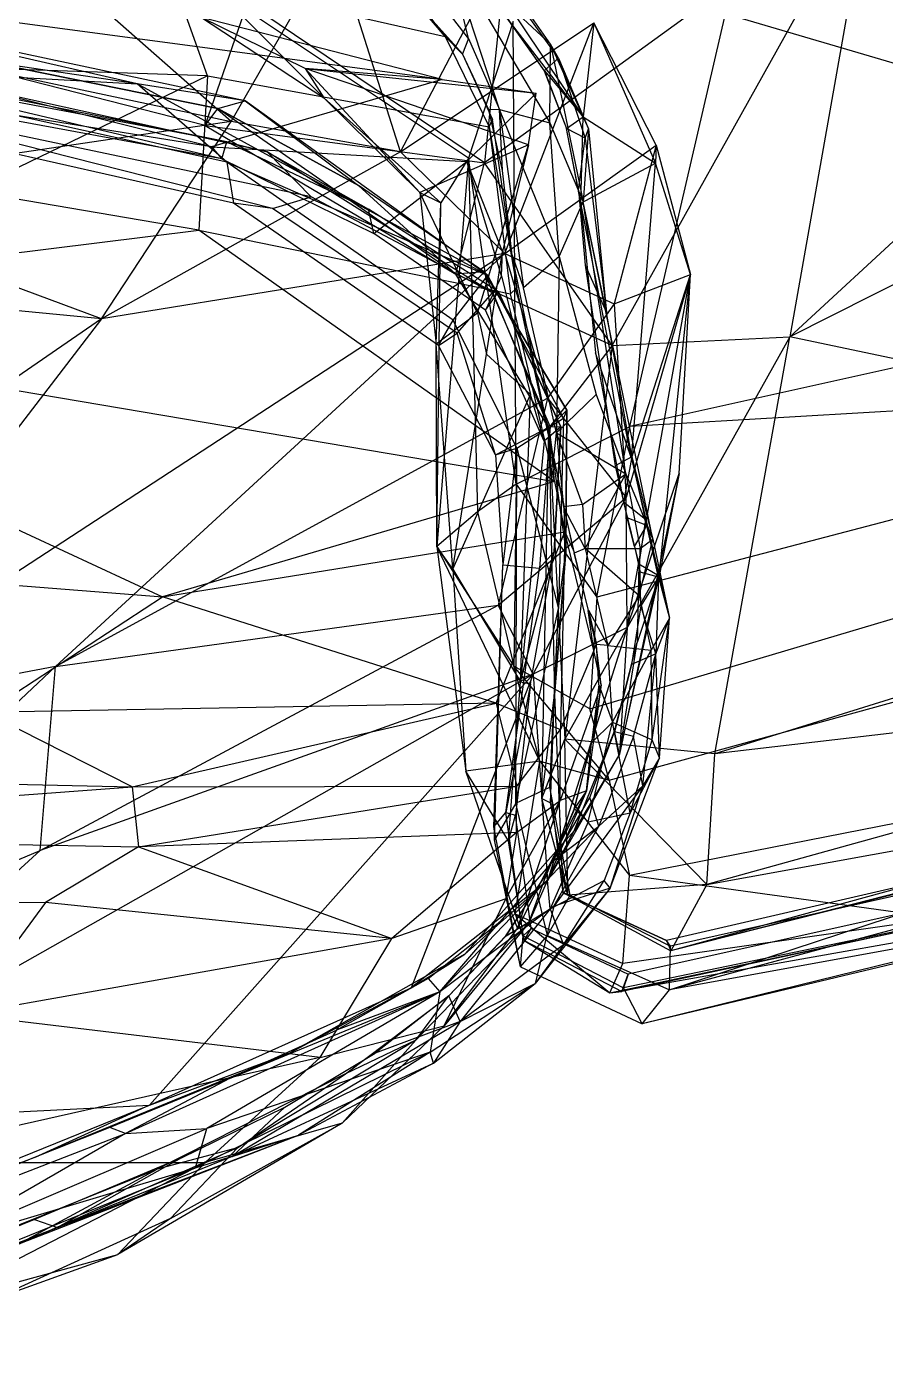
# Model space of a CAD drawing. Extents: x 11992 to 29481, y -6727 to 6811.
# Drawn here: x 17280.9 to 17325.6, y -2136.2 to -2067.1 of the extents above; entities that cross this region are included whole.
import ezdxf

# ---------------------------------------------------------------- set-up
doc = ezdxf.new("R2010")
doc.units = 0
doc.header["$MEASUREMENT"] = 0
doc.layers.get('0').update_dxf_attribs({"color": 8, "linetype": 'CONTINUOUS'})

msp = doc.modelspace()

# ---------------------------------------------------------------- linework, layer by layer
for p, q in [((17320.591, -2083.216, -1984.998), (17375.714, -2032.341, -1975.646)), ((17307.099, -2051.079, -1979.659), (17304.728, -2074.179, -1985.559)), ((17384.129, -2051.213, -1980.987), (17320.591, -2083.216, -1984.998)), ((17286.681, -2070.069, -1992.708), (17177.861, -2054.106, -1997.22)), ((17324.76, -2059.661, -1979.846), (17304.728, -2074.179, -1985.559)), ((17311.373, -2083.667, -1985.68), (17324.76, -2059.661, -1979.846)), ((17324.76, -2059.661, -1979.846), (17320.591, -2083.216, -1984.998)), ((17291.571, -2072.025, -2005.683), (17296.909, -2062.734, -2042.138)), ((17300.366, -2073.601, -2012.588), (17296.909, -2062.734, -2042.138)), ((17302.751, -2062.97, -2052.731), (17308.162, -2068.003, -2055.87)), ((17302.751, -2062.97, -2052.731), (17308.127, -2072.096, -2058.805)), ((17303.905, -2067.715, -2055.244), (17302.751, -2062.97, -2052.731)), ((17305.506, -2071.403, -2057.513), (17302.751, -2062.97, -2052.731)), ((17291.571, -2072.025, -2005.683), (17282.18, -2063.76, -2030.343)), ((17302.682, -2067.609, -2054.807), (17299.946, -2064.036, -2051.137)), ((17300.366, -2073.601, -2012.588), (17305.547, -2063.713, -2046.472)), ((17290.337, -2069.65, -2059.324), (17288.468, -2064.392, -2055.366)), ((17288.468, -2064.392, -2055.366), (17302.682, -2067.609, -2054.807)), ((17304.847, -2064.302, -2049.24), (17309.85, -2071.786, -2053.94)), ((17308.162, -2068.003, -2055.87), (17305.779, -2064.588, -2053.209)), ((17303.894, -2073.924, -2062.172), (17290.85, -2065.228, -2059.338)), ((17290.85, -2065.228, -2059.338), (17296.381, -2070.804, -2056.503)), ((17303.905, -2067.715, -2055.244), (17301.962, -2065.205, -2053.669)), ((17286.681, -2070.069, -1992.708), (17268.362, -2065.873, -1994.19)), ((17292.288, -2070.953, -1992.73), (17268.362, -2065.873, -1994.19)), ((17290.212, -2072.236, -1993.422), (17292.424, -2065.875, -1986.211)), ((17304.728, -2074.179, -1985.559), (17292.424, -2065.875, -1986.211)), ((17301.265, -2065.948, -2052.667), (17303.582, -2068.526, -2054.409)), ((17302.682, -2067.609, -2054.807), (17301.265, -2065.948, -2052.667)), ((17303.594, -2068.52, -2054.41), (17301.283, -2065.948, -2052.668)), ((17308.578, -2068.731, -2052.963), (17306.569, -2065.932, -2051.123)), ((17302.536, -2069.842, -2030.693), (17276.76, -2066.417, -2038.989)), ((17290.031, -2066.625, -2054.797), (17296.381, -2070.804, -2056.503)), ((17302.536, -2069.842, -2030.693), (17290.031, -2066.625, -2054.797)), ((17295.41, -2069.276, -2051.576), (17290.031, -2066.625, -2054.797)), ((17305.908, -2066.656, -2050.589), (17307.837, -2069.393, -2052.392)), ((17309.85, -2071.786, -2053.94), (17305.916, -2066.662, -2050.572)), ((17307.841, -2069.395, -2052.381), (17305.916, -2066.662, -2050.572)), ((17312.277, -2087.867, -2064.423), (17317.262, -2066.441, -2065.7)), ((17356.648, -2078.036, -2065.261), (17317.262, -2066.441, -2065.7)), ((17290.867, -2071.346, -1993.667), (17270.508, -2067.236, -1994.797)), ((17270.961, -2067.308, -1994.816), (17290.867, -2071.346, -1993.667)), ((17290.212, -2072.236, -1993.422), (17270.961, -2067.308, -1994.816)), ((17300.366, -2073.601, -2012.588), (17310.405, -2066.904, -2047.762)), ((17306.218, -2066.837, -2065.097), (17303.894, -2073.924, -2062.172)), ((17305.78, -2078.889, -2010.598), (17310.405, -2066.904, -2047.762)), ((17306.373, -2090.864, -2063.03), (17306.218, -2066.837, -2065.097)), ((17310.405, -2066.904, -2047.762), (17309.85, -2071.786, -2053.94)), ((17313.648, -2073.251, -2046), (17310.405, -2066.904, -2047.762)), ((17310.405, -2066.904, -2047.762), (17313.624, -2074.198, -2052.029)), ((17302.682, -2067.609, -2054.807), (17303.582, -2068.526, -2054.409)), ((17302.682, -2067.609, -2054.807), (17304.972, -2072.303, -2057.515)), ((17303.905, -2067.715, -2055.244), (17303.594, -2068.52, -2054.41)), ((17303.905, -2067.715, -2055.244), (17305.506, -2071.403, -2057.513)), ((17308.127, -2072.096, -2058.805), (17308.162, -2068.003, -2055.87)), ((17308.162, -2068.003, -2055.87), (17310.132, -2072.412, -2056.842)), ((17308.578, -2068.731, -2052.963), (17308.162, -2068.003, -2055.87)), ((17308.162, -2068.003, -2055.87), (17309.851, -2076.202, -2060.407)), ((17293.432, -2073.602, -1998.406), (17270.899, -2068.634, -2000.657)), ((17276.015, -2068.718, -2001.591), (17291.571, -2072.025, -2005.683)), ((17303.582, -2068.526, -2054.409), (17305.149, -2071.925, -2056.476)), ((17304.949, -2071.416, -2056.164), (17303.594, -2068.52, -2054.41)), ((17308.578, -2068.731, -2052.963), (17307.837, -2069.393, -2052.392)), ((17308.578, -2068.731, -2052.963), (17310.132, -2072.412, -2056.842)), ((17308.578, -2068.731, -2052.963), (17309.971, -2072.895, -2055.26)), ((17268.31, -2069.051, -1993.733), (17286.681, -2070.069, -1992.708)), ((17291.341, -2074.138, -1992.442), (17268.31, -2069.051, -1993.733)), ((17291.335, -2073.075, -1997.716), (17270.823, -2068.975, -1999.497)), ((17291.084, -2073.974, -1997.254), (17271.085, -2069.252, -1999.562)), ((17291.335, -2073.075, -1997.716), (17271.085, -2069.252, -1999.562)), ((17290.337, -2069.65, -2059.324), (17271.831, -2069.047, -2060.936)), ((17290.542, -2073.34, -2002.831), (17275, -2069.44, -2017.699)), ((17301.375, -2075.722, -2050.253), (17295.41, -2069.276, -2051.576)), ((17302.536, -2069.842, -2030.693), (17295.41, -2069.276, -2051.576)), ((17295.41, -2069.276, -2051.576), (17307.418, -2070.548, -2031.21)), ((17295.41, -2069.276, -2051.576), (17296.381, -2070.804, -2056.503)), ((17307.013, -2073.245, -2032.335), (17295.41, -2069.276, -2051.576)), ((17307.837, -2069.393, -2052.392), (17308.991, -2072.385, -2054.216)), ((17307.841, -2069.395, -2052.381), (17309.85, -2071.786, -2053.94)), ((17307.841, -2069.395, -2052.381), (17308.995, -2072.387, -2054.203)), ((17291.084, -2073.974, -1997.254), (17269.241, -2069.936, -2000.25)), ((17290.542, -2073.34, -2002.831), (17269.241, -2069.936, -2000.25)), ((17290.337, -2069.65, -2059.324), (17277.957, -2075.642, -2064.549)), ((17304.898, -2080.028, -1990.826), (17286.681, -2070.069, -1992.708)), ((17292.288, -2070.953, -1992.73), (17286.681, -2070.069, -1992.708)), ((17291.341, -2074.138, -1992.442), (17286.681, -2070.069, -1992.708)), ((17290.337, -2069.65, -2059.324), (17289.895, -2077.677, -2063.624)), ((17290.337, -2069.65, -2059.324), (17304.972, -2072.303, -2057.515)), ((17302.536, -2069.842, -2030.693), (17290.542, -2073.34, -2002.831)), ((17302.536, -2069.842, -2030.693), (17307.418, -2070.548, -2031.21)), ((17295.72, -2075.939, -1997.798), (17269.664, -2070.448, -1999.669)), ((17293.72, -2076.545, -1996.359), (17269.664, -2070.448, -1999.669)), ((17290.867, -2071.346, -1993.667), (17292.288, -2070.953, -1992.73)), ((17304.898, -2080.028, -1990.826), (17292.288, -2070.953, -1992.73)), ((17292.288, -2070.953, -1992.73), (17298.19, -2075.344, -1992.874)), ((17301.375, -2075.722, -2050.253), (17296.381, -2070.804, -2056.503)), ((17296.381, -2070.804, -2056.503), (17302.47, -2076.257, -2057.092)), ((17307.418, -2070.548, -2031.21), (17303.81, -2074.104, -2013.958)), ((17307.013, -2073.245, -2032.335), (17307.418, -2070.548, -2031.21)), ((17291.69, -2076.276, -1994.178), (17269.519, -2071.263, -1995.716)), ((17290.212, -2072.236, -1993.422), (17290.867, -2071.346, -1993.667)), ((17298.19, -2075.344, -1992.874), (17290.867, -2071.346, -1993.667)), ((17303.248, -2079.949, -1991.812), (17290.867, -2071.346, -1993.667)), ((17290.867, -2071.346, -1993.667), (17298.19, -2075.344, -1992.874)), ((17305.506, -2071.403, -2057.513), (17304.949, -2071.416, -2056.164)), ((17305.67, -2074.575, -2057.904), (17304.949, -2071.416, -2056.164)), ((17305.67, -2074.575, -2057.904), (17305.506, -2071.403, -2057.513)), ((17308.613, -2079.037, -2062.216), (17305.506, -2071.403, -2057.513)), ((17305.506, -2071.403, -2057.513), (17308.127, -2072.096, -2058.805)), ((17305.506, -2071.403, -2057.513), (17306.758, -2080.67, -2061.995)), ((17291.571, -2072.025, -2005.683), (17266.964, -2075.665, -1957.048)), ((17284.829, -2082.28, -1962.324), (17291.571, -2072.025, -2005.683)), ((17290.212, -2072.236, -1993.422), (17304.728, -2074.179, -1985.559)), ((17290.212, -2072.236, -1993.422), (17303.248, -2079.949, -1991.812)), ((17300.366, -2073.601, -2012.588), (17291.571, -2072.025, -2005.683)), ((17304.972, -2072.303, -2057.515), (17305.149, -2071.925, -2056.476)), ((17304.972, -2072.303, -2057.515), (17306.076, -2080.981, -2061.78)), ((17304.972, -2072.303, -2057.515), (17306.405, -2080.663, -2060.886)), ((17306.405, -2080.663, -2060.886), (17305.149, -2071.925, -2056.476)), ((17308.127, -2072.096, -2058.805), (17309.851, -2076.202, -2060.407)), ((17308.613, -2079.037, -2062.216), (17308.127, -2072.096, -2058.805)), ((17308.995, -2072.387, -2054.203), (17309.85, -2071.786, -2053.94)), ((17309.74, -2076.272, -2056.597), (17309.85, -2071.786, -2053.94)), ((17309.85, -2071.786, -2053.94), (17313.624, -2074.198, -2052.029)), ((17309.618, -2075.588, -2055.997), (17308.991, -2072.385, -2054.216)), ((17309.971, -2072.895, -2055.26), (17308.991, -2072.385, -2054.216)), ((17309.74, -2076.272, -2056.597), (17308.995, -2072.387, -2054.203)), ((17309.618, -2075.588, -2055.997), (17309.971, -2072.895, -2055.26)), ((17310.132, -2072.412, -2056.842), (17309.851, -2076.202, -2060.407)), ((17309.971, -2072.895, -2055.26), (17310.132, -2072.412, -2056.842)), ((17309.971, -2072.895, -2055.26), (17311.078, -2081.943, -2059.768)), ((17310.132, -2072.412, -2056.842), (17311.078, -2081.943, -2059.768)), ((17300.366, -2073.601, -2012.588), (17284.829, -2082.28, -1962.324)), ((17290.542, -2073.34, -2002.831), (17303.81, -2074.104, -2013.958)), ((17290.542, -2073.34, -2002.831), (17291.084, -2073.974, -1997.254)), ((17291.084, -2073.974, -1997.254), (17291.335, -2073.075, -1997.716)), ((17291.335, -2073.075, -1997.716), (17298.696, -2076.579, -1996.617)), ((17291.335, -2073.075, -1997.716), (17293.432, -2073.602, -1998.406)), ((17291.335, -2073.075, -1997.716), (17298.696, -2076.579, -1996.617)), ((17293.432, -2073.602, -1998.406), (17295.72, -2075.939, -1997.798)), ((17305.141, -2080.928, -1997.109), (17293.432, -2073.602, -1998.406)), ((17293.432, -2073.602, -1998.406), (17298.696, -2076.579, -1996.617)), ((17300.366, -2073.601, -2012.588), (17305.78, -2078.889, -2010.598)), ((17307.013, -2073.245, -2032.335), (17301.375, -2075.722, -2050.253)), ((17304.364, -2081.99, -2029.772), (17307.013, -2073.245, -2032.335)), ((17307.013, -2073.245, -2032.335), (17305.674, -2078.781, -2018.094)), ((17305.78, -2078.889, -2010.598), (17313.648, -2073.251, -2046)), ((17313.648, -2073.251, -2046), (17311.472, -2081.5, -2023.083)), ((17313.648, -2073.251, -2046), (17313.624, -2074.198, -2052.029)), ((17313.648, -2073.251, -2046), (17315.444, -2079.966, -2051.343)), ((17291.084, -2073.974, -1997.254), (17298.973, -2077.852, -1996.331)), ((17303.105, -2082.34, -1991.358), (17291.341, -2074.138, -1992.442)), ((17291.341, -2074.138, -1992.442), (17304.898, -2080.028, -1990.826)), ((17291.341, -2074.138, -1992.442), (17291.69, -2076.276, -1994.178)), ((17298.973, -2077.852, -1996.331), (17303.81, -2074.104, -2013.958)), ((17303.894, -2073.924, -2062.172), (17302.257, -2094.104, -2054.431)), ((17303.894, -2073.924, -2062.172), (17302.47, -2076.257, -2057.092)), ((17303.248, -2079.949, -1991.812), (17304.728, -2074.179, -1985.559)), ((17305.674, -2078.781, -2018.094), (17303.81, -2074.104, -2013.958)), ((17305.619, -2080.043, -2002.73), (17303.81, -2074.104, -2013.958)), ((17306.373, -2090.864, -2063.03), (17303.894, -2073.924, -2062.172)), ((17303.894, -2073.924, -2062.172), (17304.374, -2092.293, -2060.7)), ((17311.373, -2083.667, -1985.68), (17304.728, -2074.179, -1985.559)), ((17309.74, -2076.272, -2056.597), (17313.624, -2074.198, -2052.029)), ((17312.362, -2089.526, -2061.592), (17313.624, -2074.198, -2052.029)), ((17315.444, -2079.966, -2051.343), (17313.624, -2074.198, -2052.029)), ((17306.161, -2078.962, -2060.101), (17305.67, -2074.575, -2057.904)), ((17284.829, -2082.28, -1962.324), (17266.964, -2075.665, -1957.048)), ((17289.895, -2077.677, -2063.624), (17277.957, -2075.642, -2064.549)), ((17298.19, -2075.344, -1992.874), (17303.248, -2079.949, -1991.812)), ((17304.71, -2079.843, -1992.29), (17298.19, -2075.344, -1992.874)), ((17304.71, -2079.843, -1992.291), (17298.19, -2075.344, -1992.874)), ((17301.375, -2075.722, -2050.253), (17302.47, -2076.257, -2057.092)), ((17301.375, -2075.722, -2050.253), (17302.212, -2083.599, -2045.052)), ((17304.364, -2081.99, -2029.772), (17301.375, -2075.722, -2050.253)), ((17309.618, -2075.588, -2055.997), (17309.97, -2079.495, -2057.966)), ((17302.347, -2083.659, -1993.206), (17291.69, -2076.276, -1994.178)), ((17293.72, -2076.545, -1996.359), (17291.69, -2076.276, -1994.178)), ((17293.72, -2076.545, -1996.359), (17295.72, -2075.939, -1997.798)), ((17305.141, -2080.928, -1997.109), (17295.72, -2075.939, -1997.798)), ((17302.212, -2083.599, -2045.052), (17302.47, -2076.257, -2057.092)), ((17302.257, -2094.104, -2054.431), (17302.47, -2076.257, -2057.092)), ((17308.613, -2079.037, -2062.216), (17309.851, -2076.202, -2060.407)), ((17312.362, -2089.526, -2061.592), (17309.74, -2076.272, -2056.597)), ((17309.74, -2076.272, -2056.597), (17310.493, -2084.045, -2059.859)), ((17311.078, -2081.943, -2059.768), (17309.851, -2076.202, -2060.407)), ((17312.069, -2090.327, -2065.688), (17309.851, -2076.202, -2060.407)), ((17313.481, -2093.715, -2064.834), (17309.851, -2076.202, -2060.407)), ((17303.316, -2083.019, -1995.542), (17293.72, -2076.545, -1996.359)), ((17298.973, -2077.852, -1996.331), (17298.696, -2076.579, -1996.617)), ((17305.453, -2080.88, -1995.996), (17298.696, -2076.579, -1996.617)), ((17305.453, -2080.88, -1995.996), (17298.696, -2076.579, -1996.617)), ((17256.033, -2081.875, -2068.552), (17289.895, -2077.677, -2063.624)), ((17308.369, -2090.727, -2065.42), (17289.895, -2077.677, -2063.624)), ((17289.895, -2077.677, -2063.624), (17306.076, -2080.981, -2061.78)), ((17304.786, -2081.818, -1995.902), (17298.973, -2077.852, -1996.331)), ((17356.648, -2078.036, -2065.261), (17312.277, -2087.867, -2064.423)), ((17305.78, -2078.889, -2010.598), (17268.969, -2102.924, -1887.625)), ((17305.78, -2078.889, -2010.598), (17282.442, -2100.332, -1924.806)), ((17305.78, -2078.889, -2010.598), (17284.829, -2082.28, -1962.324)), ((17304.835, -2084.104, -2016.541), (17305.674, -2078.781, -2018.094)), ((17305.619, -2080.043, -2002.73), (17305.674, -2078.781, -2018.094)), ((17305.78, -2078.889, -2010.598), (17308.008, -2086.39, -2004.703)), ((17305.78, -2078.889, -2010.598), (17311.472, -2081.5, -2023.083)), ((17308.33, -2089.508, -2064.426), (17306.161, -2078.962, -2060.101)), ((17306.161, -2078.962, -2060.101), (17306.758, -2080.67, -2061.995)), ((17308.613, -2079.037, -2062.216), (17306.758, -2080.67, -2061.995)), ((17308.613, -2079.037, -2062.216), (17308.481, -2088.204, -2064.937)), ((17308.613, -2079.037, -2062.216), (17310.54, -2086.206, -2064.766)), ((17304.71, -2079.843, -1992.29), (17303.248, -2079.949, -1991.812)), ((17304.71, -2079.843, -1992.29), (17308.078, -2087.939, -1991.812)), ((17304.71, -2079.843, -1992.29), (17309.004, -2087.013, -1992.313)), ((17309.003, -2087.013, -1992.314), (17304.71, -2079.843, -1992.291)), ((17304.898, -2080.028, -1990.826), (17304.71, -2079.843, -1992.291)), ((17309.97, -2079.495, -2057.966), (17311.524, -2089.907, -2061.708)), ((17309.97, -2079.495, -2057.966), (17311.078, -2081.943, -2059.768)), ((17303.105, -2082.34, -1991.358), (17304.898, -2080.028, -1990.826)), ((17311.373, -2083.667, -1985.68), (17303.248, -2079.949, -1991.812)), ((17308.078, -2087.939, -1991.812), (17303.248, -2079.949, -1991.812)), ((17305.619, -2080.043, -2002.73), (17304.786, -2081.818, -1995.902)), ((17308.835, -2087.438, -1991.087), (17304.898, -2080.028, -1990.826)), ((17305.619, -2080.043, -2002.73), (17307.128, -2086.201, -2002.416)), ((17311.472, -2081.5, -2023.083), (17315.444, -2079.966, -2051.343)), ((17315.444, -2079.966, -2051.343), (17312.093, -2091.565, -2016.184)), ((17312.145, -2098.301, -2020.107), (17315.444, -2079.966, -2051.343)), ((17312.362, -2089.526, -2061.592), (17315.444, -2079.966, -2051.343)), ((17313.811, -2095.642, -2059.137), (17315.444, -2079.966, -2051.343)), ((17314.843, -2090.315, -2051.839), (17315.444, -2079.966, -2051.343)), ((17284.829, -2082.28, -1962.324), (17269.898, -2080.86, -1941.657)), ((17303.316, -2083.019, -1995.542), (17305.141, -2080.928, -1997.109)), ((17304.786, -2081.818, -1995.902), (17305.453, -2080.88, -1995.996)), ((17305.453, -2080.88, -1995.996), (17305.141, -2080.928, -1997.109)), ((17308.144, -2087.865, -1997.552), (17305.141, -2080.928, -1997.109)), ((17308.703, -2087.884, -1996.523), (17305.453, -2080.88, -1995.996)), ((17305.453, -2080.88, -1995.996), (17308.703, -2087.884, -1996.523)), ((17306.076, -2080.981, -2061.78), (17306.405, -2080.663, -2060.886)), ((17308.369, -2090.727, -2065.42), (17306.076, -2080.981, -2061.78)), ((17308.206, -2089.034, -2064.266), (17306.405, -2080.663, -2060.886)), ((17308.481, -2088.204, -2064.937), (17306.758, -2080.67, -2061.995)), ((17256.033, -2081.875, -2068.552), (17288.007, -2096.72, -2067.828)), ((17256.033, -2081.875, -2068.552), (17308.369, -2090.727, -2065.42)), ((17304.364, -2081.99, -2029.772), (17302.212, -2083.599, -2045.052)), ((17304.364, -2081.99, -2029.772), (17304.835, -2084.104, -2016.541)), ((17307.832, -2088.63, -1996.566), (17304.786, -2081.818, -1995.902)), ((17311.472, -2081.5, -2023.083), (17308.008, -2086.39, -2004.703)), ((17312.379, -2089.45, -2062.356), (17311.078, -2081.943, -2059.768)), ((17311.472, -2081.5, -2023.083), (17312.093, -2091.565, -2016.184)), ((17284.829, -2082.28, -1962.324), (17268.204, -2093.697, -1903.964)), ((17284.829, -2082.28, -1962.324), (17268.969, -2102.924, -1887.625)), ((17302.347, -2083.659, -1993.206), (17303.105, -2082.34, -1991.358)), ((17306.411, -2088.989, -1992.017), (17303.105, -2082.34, -1991.358)), ((17302.347, -2083.659, -1993.206), (17303.316, -2083.019, -1995.542)), ((17305.301, -2089.335, -1994.579), (17303.316, -2083.019, -1995.542)), ((17320.591, -2083.216, -1984.998), (17308.902, -2104.117, -1992.328)), ((17311.373, -2083.667, -1985.68), (17320.591, -2083.216, -1984.998)), ((17316.695, -2104.867, -1991.778), (17320.591, -2083.216, -1984.998)), ((17359.898, -2091.437, -1990.986), (17320.591, -2083.216, -1984.998)), ((17303.08, -2095.284, -2017.168), (17302.212, -2083.599, -2045.052)), ((17302.257, -2094.104, -2054.431), (17302.212, -2083.599, -2045.052)), ((17305.301, -2089.335, -1994.579), (17302.347, -2083.659, -1993.206)), ((17311.373, -2083.667, -1985.68), (17308.078, -2087.939, -1991.812)), ((17311.373, -2083.667, -1985.68), (17308.902, -2104.117, -1992.328)), ((17310.493, -2084.045, -2059.859), (17311.951, -2091.795, -2061.839)), ((17312.362, -2089.526, -2061.592), (17310.493, -2084.045, -2059.859)), ((17303.08, -2095.284, -2017.168), (17304.835, -2084.104, -2016.541)), ((17307.128, -2086.201, -2002.416), (17304.835, -2084.104, -2016.541)), ((17353.55, -2085.48, -2064.061), (17310.564, -2096.737, -2062.9)), ((17353.55, -2085.48, -2064.061), (17312.277, -2087.867, -2064.423)), ((17282.442, -2100.332, -1924.806), (17308.008, -2086.39, -2004.703)), ((17303.08, -2095.284, -2017.168), (17307.128, -2086.201, -2002.416)), ((17308.008, -2086.39, -2004.703), (17305.442, -2097.154, -1989.863)), ((17306.608, -2101.14, -1999.557), (17307.128, -2086.201, -2002.416)), ((17307.832, -2088.63, -1996.566), (17307.128, -2086.201, -2002.416)), ((17308.008, -2086.39, -2004.703), (17312.093, -2091.565, -2016.184)), ((17308.481, -2088.204, -2064.937), (17310.54, -2086.206, -2064.766)), ((17310.54, -2086.206, -2064.766), (17312.069, -2090.327, -2065.688)), ((17306.411, -2088.989, -1992.017), (17308.835, -2087.438, -1991.087)), ((17308.078, -2087.939, -1991.812), (17309.004, -2087.013, -1992.313)), ((17308.835, -2087.438, -1991.087), (17308.573, -2097.323, -1992.963)), ((17309.003, -2087.013, -1992.314), (17308.835, -2087.438, -1991.087)), ((17308.954, -2094.338, -1993.383), (17309.004, -2087.013, -1992.313)), ((17309.003, -2087.013, -1992.314), (17308.954, -2094.338, -1993.383)), ((17305.301, -2089.335, -1994.579), (17308.144, -2087.865, -1997.552)), ((17306.373, -2090.864, -2063.03), (17312.277, -2087.867, -2064.423)), ((17308.144, -2087.865, -1997.552), (17307.592, -2095.225, -1998.951)), ((17307.707, -2107.194, -1996.489), (17308.078, -2087.939, -1991.812)), ((17308.703, -2087.884, -1996.523), (17307.832, -2088.63, -1996.566)), ((17308.078, -2087.939, -1991.812), (17308.902, -2104.117, -1992.328)), ((17308.078, -2087.939, -1991.812), (17308.954, -2094.338, -1993.383)), ((17308.078, -2087.939, -1991.812), (17308.368, -2101.801, -1995.236)), ((17308.144, -2087.865, -1997.552), (17308.703, -2087.884, -1996.523)), ((17308.33, -2089.508, -2064.426), (17308.481, -2088.204, -2064.937)), ((17308.703, -2087.884, -1996.523), (17308.343, -2094.38, -1997.903)), ((17308.343, -2094.38, -1997.903), (17308.703, -2087.884, -1996.523)), ((17309.832, -2091.924, -2066.182), (17308.481, -2088.204, -2064.937)), ((17308.481, -2088.204, -2064.937), (17312.069, -2090.327, -2065.688)), ((17308.481, -2088.204, -2064.937), (17308.833, -2092.047, -2064.974)), ((17310.564, -2096.737, -2062.9), (17312.277, -2087.867, -2064.423)), ((17307.832, -2088.63, -1996.566), (17306.608, -2101.14, -1999.557)), ((17305.301, -2089.335, -1994.579), (17306.411, -2088.989, -1992.017)), ((17305.301, -2089.335, -1994.579), (17305.685, -2095.048, -1995.965)), ((17306.411, -2088.989, -1992.017), (17305.685, -2095.048, -1995.965)), ((17306.356, -2107.435, -1996.489), (17306.411, -2088.989, -1992.017)), ((17306.411, -2088.989, -1992.017), (17308.573, -2097.323, -1992.963)), ((17308.369, -2090.727, -2065.42), (17308.206, -2089.034, -2064.266)), ((17308.206, -2089.034, -2064.266), (17308.869, -2092.037, -2064.938)), ((17308.33, -2089.508, -2064.426), (17308.833, -2092.047, -2064.974)), ((17310.21, -2102.533, -2060.481), (17355.793, -2088.98, -2061.943)), ((17312.379, -2089.45, -2062.356), (17311.524, -2089.907, -2061.708)), ((17312.362, -2089.526, -2061.592), (17311.951, -2091.795, -2061.839)), ((17312.362, -2089.526, -2061.592), (17313.811, -2095.642, -2059.137)), ((17312.362, -2089.526, -2061.592), (17313.097, -2092.696, -2061.539)), ((17313.169, -2093.006, -2062.235), (17312.379, -2089.45, -2062.356)), ((17312.379, -2089.45, -2062.356), (17313.481, -2093.715, -2064.834)), ((17311.524, -2089.907, -2061.708), (17312.15, -2092.617, -2061.646)), ((17308.369, -2090.727, -2065.42), (17288.007, -2096.72, -2067.828)), ((17306.373, -2090.864, -2063.03), (17304.374, -2092.293, -2060.7)), ((17306.373, -2090.864, -2063.03), (17306.255, -2100.316, -2059.365)), ((17306.373, -2090.864, -2063.03), (17310.564, -2096.737, -2062.9)), ((17308.369, -2090.727, -2065.42), (17308.898, -2093.343, -2065.528)), ((17309.832, -2091.924, -2066.182), (17312.069, -2090.327, -2065.688)), ((17309.97, -2094.214, -2065.56), (17312.069, -2090.327, -2065.688)), ((17314.843, -2090.315, -2051.839), (17311.749, -2104.896, -2037.364)), ((17312.069, -2090.327, -2065.688), (17312.823, -2094.211, -2065.478)), ((17312.069, -2090.327, -2065.688), (17313.481, -2093.715, -2064.834)), ((17312.145, -2098.301, -2020.107), (17314.843, -2090.315, -2051.839)), ((17314.843, -2090.315, -2051.839), (17313.811, -2095.642, -2059.137)), ((17305.442, -2097.154, -1989.863), (17312.093, -2091.565, -2016.184)), ((17307.269, -2100.728, -1995.451), (17312.093, -2091.565, -2016.184)), ((17312.145, -2098.301, -2020.107), (17312.093, -2091.565, -2016.184)), ((17359.898, -2091.437, -1990.986), (17316.695, -2104.867, -1991.778)), ((17304.374, -2092.293, -2060.7), (17302.257, -2094.104, -2054.431)), ((17304.374, -2092.293, -2060.7), (17306.255, -2100.316, -2059.365)), ((17309.832, -2091.924, -2066.182), (17308.833, -2092.047, -2064.974)), ((17308.833, -2092.047, -2064.974), (17309.386, -2094.456, -2064.364)), ((17309.97, -2094.214, -2065.56), (17308.833, -2092.047, -2064.974)), ((17308.898, -2093.343, -2065.528), (17308.869, -2092.037, -2064.938)), ((17309.35, -2094.308, -2064.431), (17308.869, -2092.037, -2064.938)), ((17309.832, -2091.924, -2066.182), (17309.97, -2094.214, -2065.56)), ((17313.097, -2092.696, -2061.539), (17311.951, -2091.795, -2061.839)), ((17311.951, -2091.795, -2061.839), (17312.75, -2095.021, -2060.243)), ((17239.356, -2092.901, -2069.86), (17288.007, -2096.72, -2067.828)), ((17313.169, -2093.006, -2062.235), (17312.15, -2092.617, -2061.646)), ((17312.522, -2094.107, -2060.895), (17312.15, -2092.617, -2061.646)), ((17312.522, -2094.107, -2060.895), (17313.169, -2093.006, -2062.235)), ((17313.097, -2092.696, -2061.539), (17312.75, -2095.021, -2060.243)), ((17313.811, -2095.642, -2059.137), (17313.097, -2092.696, -2061.539)), ((17313.78, -2095.703, -2060.135), (17313.169, -2093.006, -2062.235)), ((17313.169, -2093.006, -2062.235), (17313.481, -2093.715, -2064.834)), ((17313.169, -2093.006, -2062.235), (17314.344, -2097.833, -2061.406)), ((17288.007, -2096.72, -2067.828), (17308.898, -2093.343, -2065.528)), ((17305.334, -2102.239, -2065.294), (17308.898, -2093.343, -2065.528)), ((17308.898, -2093.343, -2065.528), (17308.688, -2103.615, -2062.928)), ((17308.898, -2093.343, -2065.528), (17309.35, -2094.308, -2064.431)), ((17310.421, -2099.497, -2062.388), (17308.898, -2093.343, -2065.528)), ((17312.771, -2096.665, -2064.434), (17313.481, -2093.715, -2064.834)), ((17312.823, -2094.211, -2065.478), (17313.481, -2093.715, -2064.834)), ((17313.481, -2093.715, -2064.834), (17314.344, -2097.833, -2061.406)), ((17303.08, -2095.284, -2017.168), (17302.257, -2094.104, -2054.431)), ((17307.601, -2105.244, -2046.377), (17302.257, -2094.104, -2054.431)), ((17302.257, -2094.104, -2054.431), (17306.255, -2100.316, -2059.365)), ((17302.257, -2094.104, -2054.431), (17303.764, -2105.771, -2016.426)), ((17306.608, -2101.14, -1999.557), (17308.343, -2094.38, -1997.903)), ((17307.116, -2101.235, -1999.745), (17308.343, -2094.38, -1997.903)), ((17307.116, -2101.235, -1999.745), (17308.343, -2094.38, -1997.903)), ((17307.592, -2095.225, -1998.951), (17308.343, -2094.38, -1997.903)), ((17308.954, -2094.338, -1993.383), (17308.368, -2101.801, -1995.236)), ((17308.368, -2101.801, -1995.236), (17308.954, -2094.338, -1993.383)), ((17308.573, -2097.323, -1992.963), (17308.954, -2094.338, -1993.383)), ((17309.35, -2094.308, -2064.431), (17310.12, -2097.423, -2062.754)), ((17309.97, -2094.214, -2065.56), (17309.386, -2094.456, -2064.364)), ((17310.136, -2097.417, -2062.753), (17309.386, -2094.456, -2064.364)), ((17309.97, -2094.214, -2065.56), (17312.823, -2094.211, -2065.478)), ((17312.771, -2096.665, -2064.434), (17309.97, -2094.214, -2065.56)), ((17309.97, -2094.214, -2065.56), (17311.135, -2099.248, -2062.535)), ((17312.522, -2094.107, -2060.895), (17312.815, -2095.437, -2059.777)), ((17312.771, -2096.665, -2064.434), (17312.823, -2094.211, -2065.478)), ((17305.212, -2108.66, -2001.083), (17305.685, -2095.048, -1995.965)), ((17305.247, -2109.335, -1998.858), (17305.685, -2095.048, -1995.965)), ((17305.685, -2095.048, -1995.965), (17307.592, -2095.225, -1998.951)), ((17312.75, -2095.021, -2060.243), (17312.664, -2099.084, -2053.578)), ((17313.811, -2095.642, -2059.137), (17312.75, -2095.021, -2060.243)), ((17303.08, -2095.284, -2017.168), (17306.608, -2101.14, -1999.557)), ((17303.08, -2095.284, -2017.168), (17303.764, -2105.771, -2016.426)), ((17305.844, -2107.92, -2002.067), (17307.592, -2095.225, -1998.951)), ((17311.217, -2106.239, -2056.106), (17351.403, -2095.174, -2056.17)), ((17311.749, -2104.896, -2037.364), (17313.811, -2095.642, -2059.137)), ((17313.811, -2095.642, -2059.137), (17312.664, -2099.084, -2053.578)), ((17313.78, -2095.703, -2060.135), (17312.815, -2095.437, -2059.777)), ((17312.853, -2097.19, -2056.93), (17312.815, -2095.437, -2059.777)), ((17313.78, -2095.703, -2060.135), (17312.853, -2097.19, -2056.93)), ((17313.78, -2095.703, -2060.135), (17313.628, -2099.68, -2052.977)), ((17313.78, -2095.703, -2060.135), (17314.344, -2097.833, -2061.406)), ((17278.804, -2102.719, -2067.378), (17288.007, -2096.72, -2067.828)), ((17281.65, -2109.898, -1914.436), (17305.442, -2097.154, -1989.863)), ((17282.442, -2100.332, -1924.806), (17305.442, -2097.154, -1989.863)), ((17305.334, -2102.239, -2065.294), (17288.007, -2096.72, -2067.828)), ((17307.269, -2100.728, -1995.451), (17305.442, -2097.154, -1989.863)), ((17310.564, -2096.737, -2062.9), (17310.21, -2102.533, -2060.481)), ((17312.771, -2096.665, -2064.434), (17311.135, -2099.248, -2062.535)), ((17312.853, -2097.19, -2056.93), (17312.376, -2100.228, -2050.945)), ((17312.771, -2096.665, -2064.434), (17313.396, -2099.479, -2061.703)), ((17313.628, -2099.68, -2052.977), (17312.853, -2097.19, -2056.93)), ((17306.356, -2107.435, -1996.489), (17308.573, -2097.323, -1992.963)), ((17308.119, -2106.601, -1996.001), (17308.573, -2097.323, -1992.963)), ((17308.368, -2101.801, -1995.236), (17308.573, -2097.323, -1992.963)), ((17310.537, -2099.195, -2061.239), (17310.12, -2097.423, -2062.754)), ((17310.421, -2099.497, -2062.388), (17310.12, -2097.423, -2062.754)), ((17310.136, -2097.417, -2062.753), (17311.135, -2099.248, -2062.535)), ((17310.136, -2097.417, -2062.753), (17310.551, -2099.189, -2061.239)), ((17314.344, -2097.833, -2061.406), (17313.396, -2099.479, -2061.703)), ((17313.444, -2104.142, -2052.418), (17314.344, -2097.833, -2061.406)), ((17313.628, -2099.68, -2052.977), (17314.344, -2097.833, -2061.406)), ((17313.824, -2105.071, -2046.845), (17314.344, -2097.833, -2061.406)), ((17312.145, -2098.301, -2020.107), (17307.269, -2100.728, -1995.451)), ((17312.145, -2098.301, -2020.107), (17308.008, -2111.46, -2010.087)), ((17312.145, -2098.301, -2020.107), (17311.749, -2104.896, -2037.364)), ((17310.421, -2099.497, -2062.388), (17310.537, -2099.195, -2061.239)), ((17310.793, -2101.279, -2058.093), (17310.537, -2099.195, -2061.239)), ((17310.671, -2101.296, -2058.041), (17310.551, -2099.189, -2061.239)), ((17311.135, -2099.248, -2062.535), (17310.551, -2099.189, -2061.239)), ((17311.376, -2103.223, -2056.406), (17311.135, -2099.248, -2062.535)), ((17311.135, -2099.248, -2062.535), (17313.396, -2099.479, -2061.703)), ((17311.486, -2103.7, -2042.155), (17312.664, -2099.084, -2053.578)), ((17311.749, -2104.896, -2037.364), (17312.664, -2099.084, -2053.578)), ((17310.421, -2099.497, -2062.388), (17308.688, -2103.615, -2062.928)), ((17310.793, -2101.279, -2058.093), (17310.421, -2099.497, -2062.388)), ((17311.376, -2103.223, -2056.406), (17313.396, -2099.479, -2061.703)), ((17313.628, -2099.68, -2052.977), (17312.376, -2100.228, -2050.945)), ((17312.476, -2103.967, -2042.076), (17313.628, -2099.68, -2052.977)), ((17312.952, -2106.541, -2038.723), (17313.628, -2099.68, -2052.977)), ((17313.444, -2104.142, -2052.418), (17313.396, -2099.479, -2061.703)), ((17313.824, -2105.071, -2046.845), (17313.628, -2099.68, -2052.977)), ((17264.899, -2116.812, -1860.637), (17282.442, -2100.332, -1924.806)), ((17282.442, -2100.332, -1924.806), (17268.969, -2102.924, -1887.625)), ((17281.65, -2109.898, -1914.436), (17282.442, -2100.332, -1924.806)), ((17311.217, -2106.239, -2056.106), (17306.255, -2100.316, -2059.365)), ((17310.21, -2102.533, -2060.481), (17306.255, -2100.316, -2059.365)), ((17307.601, -2105.244, -2046.377), (17306.255, -2100.316, -2059.365)), ((17312.376, -2100.228, -2050.945), (17311.486, -2103.721, -2042.129)), ((17358.362, -2100.01, -1994.933), (17316.279, -2111.654, -1995.51)), ((17358.362, -2100.01, -1994.933), (17316.695, -2104.867, -1991.778)), ((17265.766, -2124.223, -1859.261), (17307.269, -2100.728, -1995.451)), ((17307.269, -2100.728, -1995.451), (17281.65, -2109.898, -1914.436)), ((17307.269, -2100.728, -1995.451), (17287.317, -2123.117, -1927.881)), ((17307.269, -2100.728, -1995.451), (17300.916, -2117.031, -1976.511)), ((17307.116, -2101.235, -1999.745), (17305.844, -2107.92, -2002.067)), ((17305.976, -2109.39, -2001.753), (17306.608, -2101.14, -1999.557)), ((17307.116, -2101.235, -1999.745), (17306.351, -2108.063, -2001.524)), ((17307.116, -2101.235, -1999.745), (17306.351, -2108.063, -2001.524)), ((17306.608, -2101.14, -1999.557), (17307.116, -2101.235, -1999.745)), ((17307.269, -2100.728, -1995.451), (17308.008, -2111.46, -2010.087)), ((17310.793, -2101.279, -2058.093), (17308.658, -2107.292, -2057.883)), ((17310.793, -2101.279, -2058.093), (17310.04, -2106.787, -2048.328)), ((17310.793, -2101.279, -2058.093), (17310.285, -2104.311, -2051.834)), ((17310.671, -2101.296, -2058.041), (17310.298, -2104.303, -2051.838)), ((17310.671, -2101.296, -2058.041), (17311.376, -2103.223, -2056.406)), ((17307.707, -2107.194, -1996.489), (17308.368, -2101.801, -1995.236)), ((17308.168, -2107.421, -1997.08), (17308.368, -2101.801, -1995.236)), ((17308.368, -2101.801, -1995.236), (17308.801, -2112.091, -1998.707)), ((17305.334, -2102.239, -2065.294), (17278.804, -2102.719, -2067.378)), ((17286.427, -2106.582, -2065.492), (17278.804, -2102.719, -2067.378)), ((17286.427, -2106.582, -2065.492), (17305.334, -2102.239, -2065.294)), ((17305.334, -2102.239, -2065.294), (17306.408, -2106.557, -2062.744)), ((17305.334, -2102.239, -2065.294), (17308.688, -2103.615, -2062.928)), ((17311.217, -2106.239, -2056.106), (17310.21, -2102.533, -2060.481)), ((17310.115, -2108.396, -2043.104), (17311.376, -2103.223, -2056.406)), ((17311.376, -2103.223, -2056.406), (17310.298, -2104.303, -2051.838)), ((17311.376, -2103.223, -2056.406), (17313.444, -2104.142, -2052.418)), ((17312.307, -2107.94, -2043.369), (17311.376, -2103.223, -2056.406)), ((17365.881, -2103.243, -1998.849), (17314.351, -2117.126, -1999.439)), ((17306.408, -2106.557, -2062.744), (17308.688, -2103.615, -2062.928)), ((17307.707, -2107.194, -1996.489), (17308.902, -2104.117, -1992.328)), ((17308.658, -2107.292, -2057.883), (17308.688, -2103.615, -2062.928)), ((17309.059, -2112.218, -1998.889), (17308.902, -2104.117, -1992.328)), ((17316.279, -2111.654, -1995.51), (17308.902, -2104.117, -1992.328)), ((17316.695, -2104.867, -1991.778), (17308.902, -2104.117, -1992.328)), ((17309.388, -2108.874, -2024.152), (17311.486, -2103.7, -2042.155)), ((17310.203, -2107.134, -2030.752), (17311.486, -2103.721, -2042.129)), ((17312.476, -2103.967, -2042.076), (17310.678, -2108.627, -2026.188)), ((17311.749, -2104.896, -2037.364), (17311.486, -2103.7, -2042.155)), ((17312.476, -2103.967, -2042.076), (17311.486, -2103.721, -2042.129)), ((17349.185, -2103.938, -2040.188), (17312.266, -2111.186, -2044.877)), ((17312.952, -2106.541, -2038.723), (17312.476, -2103.967, -2042.076)), ((17201.288, -2104.725, -2063.451), (17286.427, -2106.582, -2065.492)), ((17309.393, -2107.735, -2042.791), (17310.285, -2104.311, -2051.834)), ((17309.406, -2107.729, -2042.79), (17310.298, -2104.303, -2051.838)), ((17310.04, -2106.787, -2048.328), (17310.285, -2104.311, -2051.834)), ((17312.307, -2107.94, -2043.369), (17313.444, -2104.142, -2052.418)), ((17313.824, -2105.071, -2046.845), (17313.444, -2104.142, -2052.418)), ((17357.368, -2104.256, -1998.851), (17314.413, -2115.111, -1999.302)), ((17316.279, -2111.654, -1995.51), (17357.368, -2104.256, -1998.851)), ((17307.601, -2105.244, -2046.377), (17303.764, -2105.771, -2016.426)), ((17306.333, -2113.178, -2015.648), (17307.601, -2105.244, -2046.377)), ((17307.601, -2105.244, -2046.377), (17312.266, -2111.186, -2044.877)), ((17307.601, -2105.244, -2046.377), (17311.217, -2106.239, -2056.106)), ((17311.749, -2104.896, -2037.364), (17308.008, -2111.46, -2010.087)), ((17311.749, -2104.896, -2037.364), (17309.388, -2108.874, -2024.152)), ((17311.258, -2111.841, -2025.312), (17313.824, -2105.071, -2046.845)), ((17313.824, -2105.071, -2046.845), (17312.307, -2107.94, -2043.369)), ((17313.824, -2105.071, -2046.845), (17312.952, -2106.541, -2038.723)), ((17316.279, -2111.654, -1995.51), (17316.695, -2104.867, -1991.778)), ((17306.333, -2113.178, -2015.648), (17303.764, -2105.771, -2016.426)), ((17305.976, -2109.39, -2001.753), (17303.764, -2105.771, -2016.426)), ((17253.833, -2109.054, -2060.759), (17286.427, -2106.582, -2065.492)), ((17286.427, -2106.582, -2065.492), (17306.408, -2106.557, -2062.744)), ((17286.427, -2106.582, -2065.492), (17286.752, -2109.709, -2062.139)), ((17286.752, -2109.709, -2062.139), (17306.408, -2106.557, -2062.744)), ((17306.356, -2107.435, -1996.489), (17308.119, -2106.601, -1996.001)), ((17306.398, -2108.957, -2058.855), (17306.408, -2106.557, -2062.744)), ((17310.04, -2106.787, -2048.328), (17306.453, -2113.941, -2037.953)), ((17310.04, -2106.787, -2048.328), (17307.042, -2113.644, -2024.224)), ((17308.119, -2106.601, -1996.001), (17308.801, -2112.091, -1998.707)), ((17309.182, -2112.214, -1998.023), (17308.119, -2106.601, -1996.001)), ((17312.952, -2106.541, -2038.723), (17308.339, -2112.787, -2009.285)), ((17310.04, -2106.787, -2048.328), (17308.658, -2107.292, -2057.883)), ((17310.04, -2106.787, -2048.328), (17309.393, -2107.735, -2042.791)), ((17312.952, -2106.541, -2038.723), (17310.678, -2108.627, -2026.188)), ((17311.217, -2106.239, -2056.106), (17312.266, -2111.186, -2044.877)), ((17311.258, -2111.841, -2025.312), (17312.952, -2106.541, -2038.723)), ((17306.356, -2107.435, -1996.489), (17305.247, -2109.335, -1998.858)), ((17305.846, -2112.395, -2049.284), (17308.658, -2107.292, -2057.883)), ((17308.009, -2114.302, -1998.374), (17306.356, -2107.435, -1996.489)), ((17306.398, -2108.957, -2058.855), (17308.658, -2107.292, -2057.883)), ((17306.453, -2113.941, -2037.953), (17308.658, -2107.292, -2057.883)), ((17309.059, -2112.218, -1998.889), (17307.707, -2107.194, -1996.489)), ((17307.707, -2107.194, -1996.489), (17308.168, -2107.421, -1997.08)), ((17309.059, -2112.218, -1998.889), (17308.168, -2107.421, -1997.08)), ((17308.294, -2110.437, -2017.007), (17310.203, -2107.134, -2030.752)), ((17310.678, -2108.627, -2026.188), (17310.203, -2107.134, -2030.752)), ((17305.212, -2108.66, -2001.083), (17305.844, -2107.92, -2002.067)), ((17305.844, -2107.92, -2002.067), (17306.351, -2108.063, -2001.524)), ((17306.747, -2114.33, -2003.521), (17305.844, -2107.92, -2002.067)), ((17305.976, -2109.39, -2001.753), (17306.351, -2108.063, -2001.524)), ((17307.161, -2113.947, -2003.044), (17306.351, -2108.063, -2001.524)), ((17307.162, -2113.947, -2003.044), (17306.351, -2108.063, -2001.524)), ((17309.393, -2107.735, -2042.791), (17307.963, -2111.083, -2031.078)), ((17309.406, -2107.729, -2042.79), (17307.975, -2111.078, -2031.073)), ((17309.406, -2107.729, -2042.79), (17310.115, -2108.396, -2043.104)), ((17310.115, -2108.396, -2043.104), (17312.307, -2107.94, -2043.369)), ((17312.307, -2107.94, -2043.369), (17310.944, -2111.452, -2031.56)), ((17342.965, -2107.811, -1999.936), (17314.413, -2115.111, -1999.302)), ((17306.398, -2108.957, -2058.855), (17286.752, -2109.709, -2062.139)), ((17306.398, -2108.957, -2058.855), (17299.923, -2114.458, -2047.381)), ((17310.678, -2108.627, -2026.188), (17302.41, -2117.237, -1981.318)), ((17309.388, -2108.874, -2024.152), (17303.705, -2115.279, -1991.712)), ((17306.599, -2115.938, -2000.764), (17305.212, -2108.66, -2001.083)), ((17305.212, -2108.66, -2001.083), (17305.247, -2109.335, -1998.858)), ((17306.398, -2108.957, -2058.855), (17305.846, -2112.395, -2049.284)), ((17308.008, -2111.46, -2010.087), (17309.388, -2108.874, -2024.152)), ((17310.115, -2108.396, -2043.104), (17308.143, -2112.928, -2027.034)), ((17308.294, -2110.437, -2017.007), (17310.678, -2108.627, -2026.188)), ((17308.339, -2112.787, -2009.285), (17310.678, -2108.627, -2026.188)), ((17253.833, -2109.054, -2060.759), (17286.752, -2109.709, -2062.139)), ((17306.599, -2115.938, -2000.764), (17305.247, -2109.335, -1998.858)), ((17306.795, -2114.566, -2003.141), (17305.976, -2109.39, -2001.753)), ((17264.899, -2116.812, -1860.637), (17281.65, -2109.898, -1914.436)), ((17265.766, -2124.223, -1859.261), (17281.65, -2109.898, -1914.436)), ((17286.752, -2109.709, -2062.139), (17281.926, -2112.59, -2054.922)), ((17286.752, -2109.709, -2062.139), (17299.923, -2114.458, -2047.381)), ((17340.788, -2109.952, -2003.748), (17312.196, -2116.315, -2003.849)), ((17339.918, -2110.164, -2003.782), (17312.196, -2116.315, -2003.849)), ((17314.351, -2117.126, -1999.439), (17335.825, -2110.063, -1999.192)), ((17335.825, -2110.063, -1999.192), (17314.39, -2114.87, -1999.095)), ((17308.294, -2110.437, -2017.007), (17305.523, -2113.597, -2001.11)), ((17308.008, -2111.46, -2010.087), (17300.916, -2117.031, -1976.511)), ((17308.008, -2111.46, -2010.087), (17303.705, -2115.279, -1991.712)), ((17305.837, -2114.33, -2016.949), (17307.963, -2111.083, -2031.078)), ((17305.851, -2114.325, -2016.947), (17307.975, -2111.078, -2031.073)), ((17307.042, -2113.644, -2024.224), (17307.963, -2111.083, -2031.078)), ((17308.143, -2112.928, -2027.034), (17307.975, -2111.078, -2031.073)), ((17308.143, -2112.928, -2027.034), (17310.944, -2111.452, -2031.56)), ((17308.84, -2114.786, -2017.786), (17310.944, -2111.452, -2031.56)), ((17316.279, -2111.654, -1995.51), (17309.059, -2112.218, -1998.889)), ((17311.258, -2111.841, -2025.312), (17310.944, -2111.452, -2031.56)), ((17311.913, -2115.756, -2026.804), (17312.266, -2111.186, -2044.877)), ((17328.393, -2113.416, -2027.522), (17312.266, -2111.186, -2044.877)), ((17327.976, -2111.378, -2000.199), (17314.186, -2114.564, -1999.929)), ((17327.976, -2111.378, -2000.199), (17314.186, -2114.564, -1999.929)), ((17327.976, -2111.378, -2000.199), (17314.413, -2115.111, -1999.302)), ((17316.279, -2111.654, -1995.51), (17314.413, -2115.111, -1999.302)), ((17248.678, -2112.364, -2051.147), (17281.926, -2112.59, -2054.922)), ((17305.846, -2112.395, -2049.284), (17299.923, -2114.458, -2047.381)), ((17302.634, -2118.994, -2022.343), (17305.846, -2112.395, -2049.284)), ((17305.846, -2112.395, -2049.284), (17306.453, -2113.941, -2037.953)), ((17311.258, -2111.841, -2025.312), (17307.372, -2116.802, -2002.734)), ((17308.009, -2114.302, -1998.374), (17309.182, -2112.214, -1998.023)), ((17311.258, -2111.841, -2025.312), (17308.339, -2112.787, -2009.285)), ((17309.182, -2112.214, -1998.023), (17308.801, -2112.091, -1998.707)), ((17308.801, -2112.091, -1998.707), (17314.186, -2114.564, -1999.929)), ((17311.258, -2111.841, -2025.312), (17308.84, -2114.786, -2017.786)), ((17309.059, -2112.218, -1998.889), (17314.413, -2115.111, -1999.302)), ((17314.186, -2114.564, -1999.929), (17309.059, -2112.218, -1998.889)), ((17309.182, -2112.214, -1998.023), (17314.39, -2114.87, -1999.095)), ((17311.246, -2117.294, -2011.507), (17335.59, -2112.119, -2004.27)), ((17335.59, -2112.119, -2004.27), (17311.859, -2117.221, -2004.105)), ((17281.926, -2112.59, -2054.922), (17277.61, -2118.428, -2032.827)), ((17299.923, -2114.458, -2047.381), (17281.926, -2112.59, -2054.922)), ((17308.339, -2112.787, -2009.285), (17302.41, -2117.237, -1981.318)), ((17308.143, -2112.928, -2027.034), (17303.474, -2118.774, -1998.833)), ((17305.851, -2114.325, -2016.947), (17308.143, -2112.928, -2027.034)), ((17308.339, -2112.787, -2009.285), (17307.372, -2116.802, -2002.734)), ((17308.143, -2112.928, -2027.034), (17308.84, -2114.786, -2017.786)), ((17331.804, -2112.908, -2004.256), (17311.946, -2117.034, -2004.235)), ((17339.875, -2112.47, -2000.527), (17312.92, -2118.894, -2001.244)), ((17337.615, -2112.816, -2002.524), (17312.92, -2118.894, -2001.244)), ((17339.875, -2112.47, -2000.527), (17314.351, -2117.126, -1999.439)), ((17307.042, -2113.644, -2024.224), (17301.168, -2119.738, -1992.207)), ((17301.81, -2116.543, -1983.476), (17305.523, -2113.597, -2001.11)), ((17302.41, -2117.237, -1981.318), (17305.523, -2113.597, -2001.11)), ((17307.042, -2113.644, -2024.224), (17302.634, -2118.994, -2022.343)), ((17307.042, -2113.644, -2024.224), (17305.837, -2114.33, -2016.949)), ((17306.333, -2113.178, -2015.648), (17311.913, -2115.756, -2026.804)), ((17306.333, -2113.178, -2015.648), (17311.246, -2117.294, -2011.507)), ((17306.333, -2113.178, -2015.648), (17306.795, -2114.566, -2003.141)), ((17307.042, -2113.644, -2024.224), (17306.453, -2113.941, -2037.953)), ((17328.393, -2113.416, -2027.522), (17311.913, -2115.756, -2026.804)), ((17299.923, -2114.458, -2047.381), (17277.61, -2118.428, -2032.827)), ((17296.201, -2120.647, -2021.294), (17299.923, -2114.458, -2047.381)), ((17302.634, -2118.994, -2022.343), (17306.453, -2113.941, -2037.953)), ((17305.837, -2114.33, -2016.949), (17302.863, -2117.452, -2000.66)), ((17305.851, -2114.325, -2016.947), (17302.876, -2117.448, -2000.662)), ((17306.599, -2115.938, -2000.764), (17308.009, -2114.302, -1998.374)), ((17306.599, -2115.938, -2000.764), (17306.747, -2114.33, -2003.521)), ((17307.162, -2113.947, -2003.044), (17306.747, -2114.33, -2003.521)), ((17306.747, -2114.33, -2003.521), (17311.946, -2117.034, -2004.235)), ((17306.795, -2114.566, -2003.141), (17307.161, -2113.947, -2003.044)), ((17307.161, -2113.947, -2003.044), (17312.196, -2116.315, -2003.849)), ((17307.162, -2113.947, -2003.044), (17312.196, -2116.315, -2003.849)), ((17308.009, -2114.302, -1998.374), (17314.351, -2117.126, -1999.439)), ((17311.246, -2117.294, -2011.507), (17329.191, -2114.113, -2019.009)), ((17308.84, -2114.786, -2017.786), (17303.474, -2118.774, -1998.833)), ((17306.795, -2114.566, -2003.141), (17311.246, -2117.294, -2011.507)), ((17306.795, -2114.566, -2003.141), (17311.859, -2117.221, -2004.105)), ((17308.84, -2114.786, -2017.786), (17307.372, -2116.802, -2002.734)), ((17314.186, -2114.564, -1999.929), (17314.413, -2115.111, -1999.302)), ((17314.39, -2114.87, -1999.095), (17314.186, -2114.564, -1999.929)), ((17314.351, -2117.126, -1999.439), (17314.39, -2114.87, -1999.095)), ((17303.705, -2115.279, -1991.712), (17294.627, -2120.409, -1955.212)), ((17300.916, -2117.031, -1976.511), (17303.705, -2115.279, -1991.712)), ((17311.246, -2117.294, -2011.507), (17311.913, -2115.756, -2026.804)), ((17301.81, -2116.543, -1983.476), (17297.071, -2119.203, -1964.482)), ((17301.81, -2116.543, -1983.476), (17302.41, -2117.237, -1981.318)), ((17306.599, -2115.938, -2000.764), (17312.92, -2118.894, -2001.244)), ((17311.859, -2117.221, -2004.105), (17312.196, -2116.315, -2003.849)), ((17312.196, -2116.315, -2003.849), (17311.946, -2117.034, -2004.235)), ((17286.075, -2124.592, -1922.726), (17302.41, -2117.237, -1981.318)), ((17287.317, -2123.117, -1927.881), (17300.916, -2117.031, -1976.511)), ((17302.41, -2117.237, -1981.318), (17290.31, -2124.338, -1934.644)), ((17291.49, -2121.733, -1944.379), (17302.41, -2117.237, -1981.318)), ((17300.916, -2117.031, -1976.511), (17294.627, -2120.409, -1955.212)), ((17302.41, -2117.237, -1981.318), (17297.071, -2119.203, -1964.482)), ((17301.915, -2120.37, -1977.08), (17307.372, -2116.802, -2002.734)), ((17302.41, -2117.237, -1981.318), (17301.915, -2120.37, -1977.08)), ((17302.085, -2120.932, -1983.937), (17307.372, -2116.802, -2002.734)), ((17303.474, -2118.774, -1998.833), (17307.372, -2116.802, -2002.734)), ((17311.246, -2117.294, -2011.507), (17311.859, -2117.221, -2004.105)), ((17312.92, -2118.894, -2001.244), (17311.946, -2117.034, -2004.235)), ((17312.92, -2118.894, -2001.244), (17314.351, -2117.126, -1999.439)), ((17297.517, -2121.491, -1975.773), (17302.863, -2117.452, -2000.66)), ((17302.876, -2117.448, -2000.662), (17299.046, -2120.421, -1982.619)), ((17301.168, -2119.738, -1992.207), (17302.863, -2117.452, -2000.66)), ((17303.474, -2118.774, -1998.833), (17302.876, -2117.448, -2000.662)), ((17296.201, -2120.647, -2021.294), (17277.61, -2118.428, -2032.827)), ((17291.49, -2121.733, -1944.379), (17297.071, -2119.203, -1964.482)), ((17291.628, -2125.782, -1949.675), (17303.474, -2118.774, -1998.833)), ((17296.201, -2120.647, -2021.294), (17302.634, -2118.994, -2022.343)), ((17297.333, -2124.054, -1992.435), (17302.634, -2118.994, -2022.343)), ((17303.474, -2118.774, -1998.833), (17299.046, -2120.421, -1982.619)), ((17303.474, -2118.774, -1998.833), (17302.085, -2120.932, -1983.937)), ((17301.168, -2119.738, -1992.207), (17291.904, -2125.339, -1953.726)), ((17297.333, -2124.054, -1992.435), (17301.168, -2119.738, -1992.207)), ((17301.168, -2119.738, -1992.207), (17297.517, -2121.491, -1975.773)), ((17296.201, -2120.647, -2021.294), (17271.992, -2126.089, -1989.293)), ((17294.627, -2120.409, -1955.212), (17281.549, -2125.752, -1911.387)), ((17287.317, -2123.117, -1927.881), (17294.627, -2120.409, -1955.212)), ((17301.915, -2120.37, -1977.08), (17289.723, -2126.379, -1933.006)), ((17296.201, -2120.647, -2021.294), (17290.215, -2126.099, -1988.5)), ((17301.915, -2120.37, -1977.08), (17290.31, -2124.338, -1934.644)), ((17294.356, -2123.221, -1963.226), (17299.046, -2120.421, -1982.619)), ((17301.915, -2120.37, -1977.08), (17295.072, -2124.681, -1954.525)), ((17302.085, -2120.932, -1983.937), (17301.915, -2120.37, -1977.08)), ((17291.628, -2125.782, -1949.675), (17302.085, -2120.932, -1983.937)), ((17302.085, -2120.932, -1983.937), (17295.072, -2124.681, -1954.525)), ((17291.49, -2121.733, -1944.379), (17285.272, -2124.279, -1923.489)), ((17291.49, -2121.733, -1944.379), (17286.075, -2124.592, -1922.726)), ((17297.517, -2121.491, -1975.773), (17287.716, -2126.447, -1938.48)), ((17291.904, -2125.339, -1953.726), (17297.517, -2121.491, -1975.773)), ((17265.766, -2124.223, -1859.261), (17287.317, -2123.117, -1927.881)), ((17267.213, -2131.26, -1866.118), (17287.317, -2123.117, -1927.881)), ((17287.317, -2123.117, -1927.881), (17281.549, -2125.752, -1911.387)), ((17288.982, -2125.861, -1943.127), (17294.356, -2123.221, -1963.226)), ((17291.628, -2125.782, -1949.675), (17294.356, -2123.221, -1963.226)), ((17297.333, -2124.054, -1992.435), (17285.684, -2130.886, -1947.616)), ((17288.424, -2129.006, -1949.126), (17297.333, -2124.054, -1992.435)), ((17297.333, -2124.054, -1992.435), (17290.215, -2126.099, -1988.5)), ((17265.352, -2136.222, -1859.348), (17295.072, -2124.681, -1954.525)), ((17275.068, -2128.86, -1888.452), (17286.075, -2124.592, -1922.726)), ((17275.743, -2130.557, -1887.935), (17290.31, -2124.338, -1934.644)), ((17286.075, -2124.592, -1922.726), (17275.743, -2130.557, -1887.935)), ((17285.272, -2124.279, -1923.489), (17278.414, -2126.994, -1901.74)), ((17282.543, -2129.479, -1918.612), (17295.072, -2124.681, -1954.525)), ((17286.075, -2124.592, -1922.726), (17285.272, -2124.279, -1923.489)), ((17286.075, -2124.592, -1922.726), (17290.31, -2124.338, -1934.644)), ((17289.723, -2126.379, -1933.006), (17290.31, -2124.338, -1934.644)), ((17289.723, -2126.379, -1933.006), (17295.072, -2124.681, -1954.525)), ((17291.628, -2125.782, -1949.675), (17295.072, -2124.681, -1954.525)), ((17291.904, -2125.339, -1953.726), (17280.342, -2130.434, -1914.019)), ((17291.904, -2125.339, -1953.726), (17287.716, -2126.447, -1938.48)), ((17288.424, -2129.006, -1949.126), (17291.904, -2125.339, -1953.726)), ((17267.213, -2131.26, -1866.118), (17281.549, -2125.752, -1911.387)), ((17281.549, -2125.752, -1911.387), (17270.914, -2130.036, -1879.08)), ((17271.992, -2126.089, -1989.293), (17290.215, -2126.099, -1988.5)), ((17275.587, -2133.625, -1932.608), (17290.215, -2126.099, -1988.5)), ((17288.982, -2125.861, -1943.127), (17281.344, -2129.062, -1917.117)), ((17291.628, -2125.782, -1949.675), (17282.543, -2129.479, -1918.612)), ((17288.982, -2125.861, -1943.127), (17282.543, -2129.479, -1918.612)), ((17290.215, -2126.099, -1988.5), (17285.684, -2130.886, -1947.616)), ((17265.352, -2136.222, -1859.348), (17289.723, -2126.379, -1933.006)), ((17275.743, -2130.557, -1887.935), (17289.723, -2126.379, -1933.006)), ((17276.729, -2130.873, -1902.711), (17287.716, -2126.447, -1938.48)), ((17280.342, -2130.434, -1914.019), (17287.716, -2126.447, -1938.48)), ((17288.424, -2129.006, -1949.126), (17279.305, -2133.162, -1918.812)), ((17288.424, -2129.006, -1949.126), (17285.684, -2130.886, -1947.616)), ((17282.543, -2129.479, -1918.612), (17265.352, -2136.222, -1859.348)), ((17266.023, -2136.051, -1868.947), (17282.543, -2129.479, -1918.612)), ((17281.344, -2129.062, -1917.117), (17269.77, -2133.693, -1881.891)), ((17281.344, -2129.062, -1917.117), (17282.543, -2129.479, -1918.612)), ((17275.587, -2133.625, -1932.608), (17285.684, -2130.886, -1947.616)), ((17279.305, -2133.162, -1918.812), (17285.684, -2130.886, -1947.616))]:
    msp.add_line(p, q)

doc.saveas('drawing.dxf')
